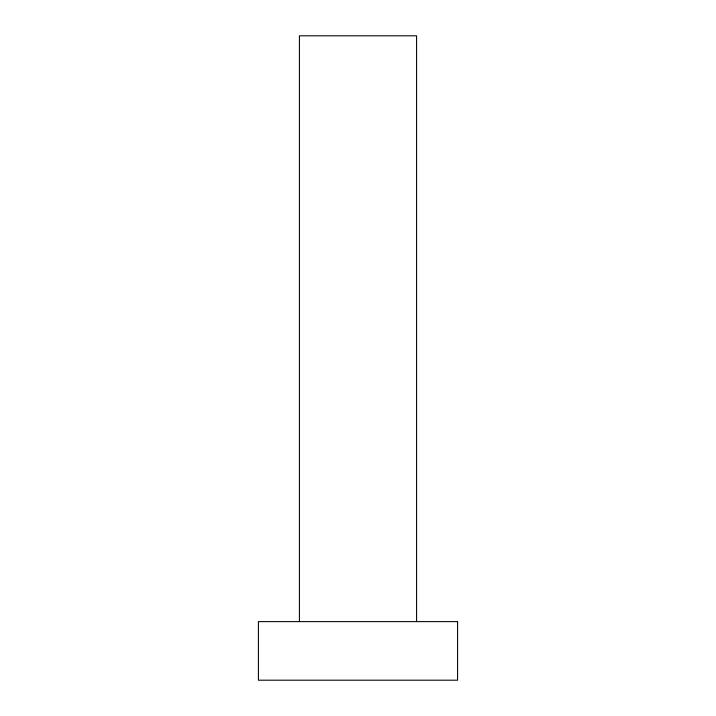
<?xml version="1.0" encoding="UTF-8"?>
<svg xmlns="http://www.w3.org/2000/svg" width="716" height="716" viewBox="0 0 716 716"><rect width="100%" height="100%" fill="white"/><g stroke="black" fill="none" stroke-linecap="round" stroke-linejoin="round"><path stroke-width="1.07" d="M416.578 621.622L416.578 35.8L299.422 35.8L299.422 621.622M457.587 621.622L258.413 621.622L258.413 680.2L457.587 680.2L457.587 621.622"/></g></svg>
